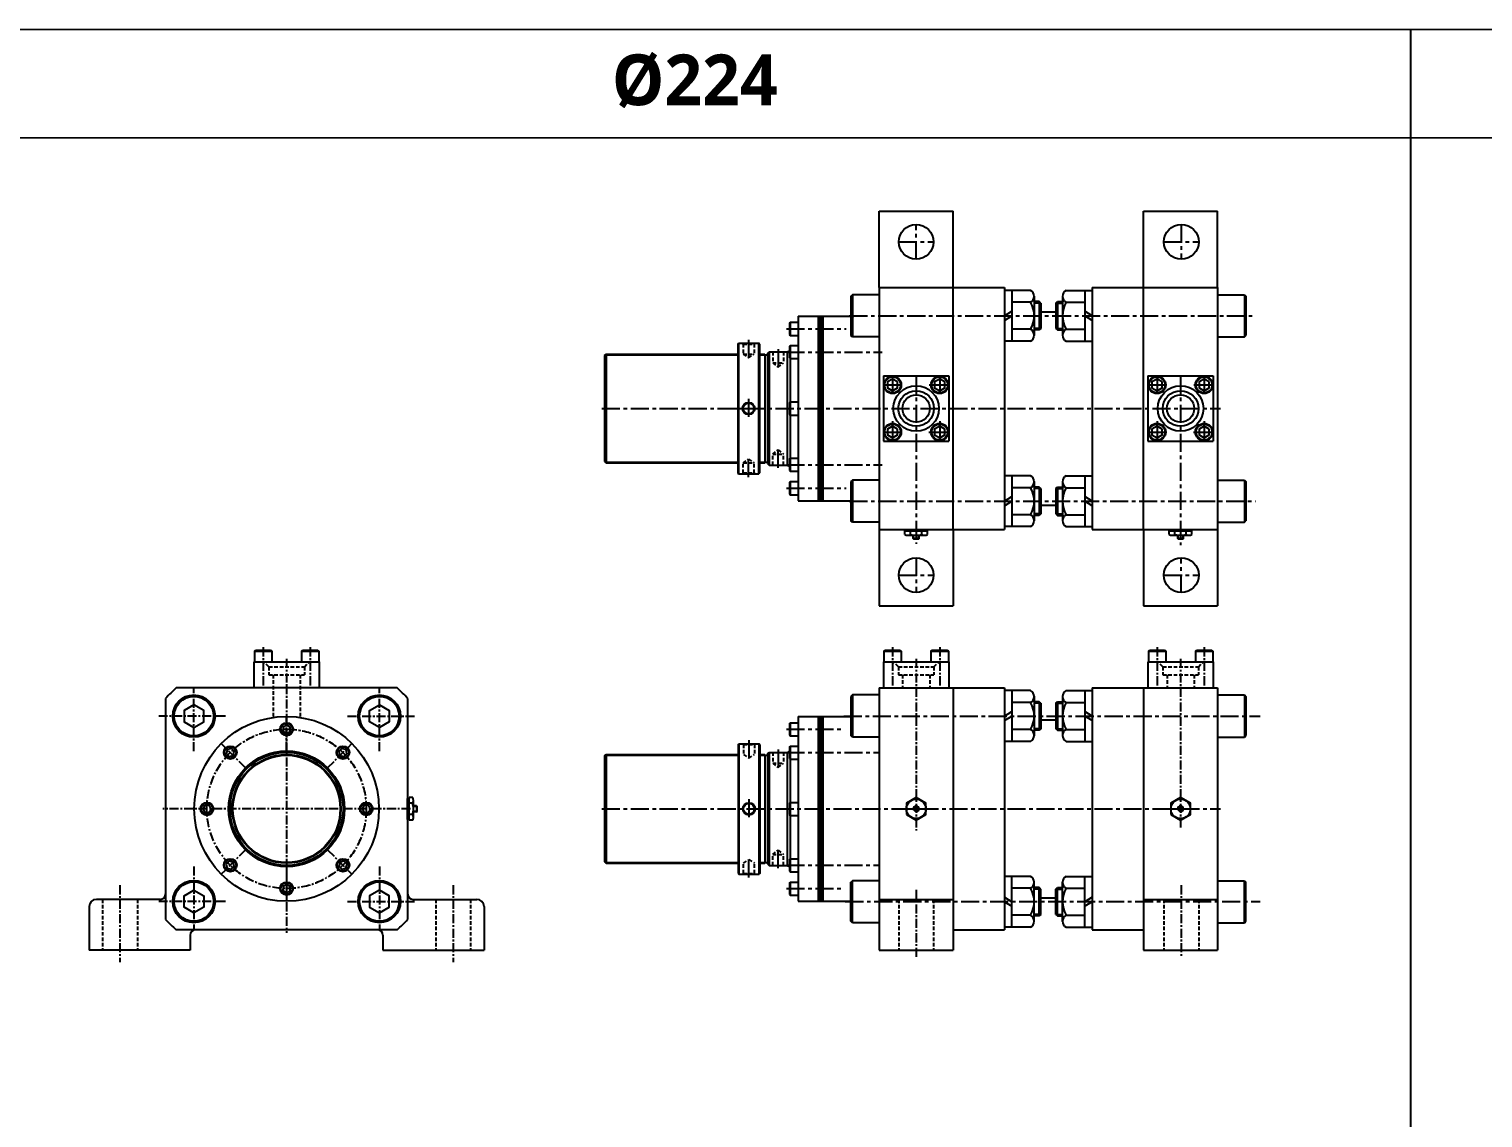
# Model space of a CAD drawing. Extents: x -819 to 10154, y 0 to 4840.
# Drawn here: x 6078 to 8085, y 1503 to 3006 of the extents above; entities that cross this region are included whole.
import ezdxf

# ---------------------------------------------------------------- set-up
doc = ezdxf.new("R2010")
doc.units = 0
doc.header["$LTSCALE"] = 10
doc.header["$MEASUREMENT"] = 0
for name, pattern in [('CENTER', [2, 1.25, -0.25, 0.25, -0.25]), ('CENTERX2', [4, 2.5, -0.5, 0.5, -0.5]), ('HIDDENX2', [0.75, 0.5, -0.25])]:
    doc.linetypes.add(name, pattern=pattern)
doc.layers.get('0').update_dxf_attribs({"linetype": 'CONTINUOUS'})
for name, color, linetype in [('BOM-UDEF', 3, 'CONTINUOUS'), ('CEN', 1, 'CENTERX2'), ('HID', 2, 'HIDDENX2'), ('ML', 7, 'CONTINUOUS')]:
    doc.layers.add(name, color=color, linetype=linetype)
doc.styles.add('문자', font='romans.shx')

msp = doc.modelspace()

# ---------------------------------------------------------------- linework, layer by layer
for p, q in [((10154, 3006.3), (0, 3003.3)), ((7984.8, 3006.3), (7984.8, 3)), ((10154, 2856.8), (0, 2853.8))]:
    msp.add_line(p, q)
at = {"color": 7, "linetype": 'Continuous'}
for p, q in [((7286.7, 2308.5), (7286.7, 2313.5)), ((7286.7, 2313.5), (7293.1, 2313.5)), ((7287.7, 2313.5), (7287.7, 2315.5)), ((7287.7, 2315.5), (7316.9, 2315.5)), ((7293.1, 2313.5), (7317.9, 2313.5)), ((7294.5, 2308.5), (7294.5, 2313.5)), ((7298.3, 2307.8), (7298.3, 2307.8)), ((7310.1, 2308.5), (7310.1, 2313.5)), ((7316.9, 2313.5), (7316.9, 2315.5)), ((7317.9, 2308.5), (7317.9, 2313.5)), ((7651.7, 2308.5), (7651.7, 2313.5)), ((7651.7, 2313.5), (7658.1, 2313.5)), ((7652.7, 2313.5), (7652.7, 2315.5)), ((7652.7, 2315.5), (7681.9, 2315.5)), ((7658.1, 2313.5), (7682.9, 2313.5)), ((7659.5, 2308.5), (7659.5, 2313.5)), ((7663.3, 2307.8), (7663.3, 2307.8)), ((7675.1, 2308.5), (7675.1, 2313.5)), ((7681.9, 2313.5), (7681.9, 2315.5)), ((7682.9, 2308.5), (7682.9, 2313.5)), ((7289.9, 2307.5), (7314.7, 2307.5)), ((7298.3, 2303), (7298.3, 2307.5)), ((7298.3, 2303), (7298.8, 2302.5)), ((7306.3, 2303), (7298.3, 2303)), ((7298.8, 2302.5), (7305.8, 2302.5)), ((7306.3, 2303), (7305.8, 2302.5)), ((7306.3, 2303), (7306.3, 2307.5)), ((7654.9, 2307.5), (7679.7, 2307.5)), ((7663.3, 2303), (7663.3, 2307.5)), ((7663.3, 2303), (7663.8, 2302.5)), ((7671.3, 2303), (7663.3, 2303)), ((7663.8, 2302.5), (7670.8, 2302.5)), ((7671.3, 2303), (7670.8, 2302.5)), ((7671.3, 2303), (7671.3, 2307.5)), ((6600.4, 1915.2), (6600.4, 1944.3)), ((6602.4, 1944.3), (6600.4, 1944.3)), ((6607.4, 1945.3), (6602.4, 1945.3)), ((6602.4, 1920.5), (6602.4, 1945.3)), ((6607.4, 1937.6), (6602.4, 1937.6)), ((6608.4, 1917.3), (6608.4, 1942.2)), ((6612.9, 1933.8), (6608.4, 1933.8)), ((6612.9, 1933.8), (6613.4, 1933.3)), ((6612.9, 1933.8), (6612.9, 1925.8)), ((6613.4, 1926.3), (6613.4, 1933.3)), ((6602.4, 1915.2), (6600.4, 1915.2)), ((6607.4, 1922), (6602.4, 1922)), ((6602.4, 1914.2), (6602.4, 1920.5)), ((6607.4, 1914.2), (6602.4, 1914.2)), ((6608.2, 1925.8), (6608.2, 1925.8)), ((6612.9, 1925.8), (6608.4, 1925.8)), ((6612.9, 1925.8), (6613.4, 1926.3))]:
    msp.add_line(p, q, dxfattribs=at)
at = {"color": 1, "linetype": 'CENTER', "ltscale": 5}
for p, q in [((7288.8, 1929.8), (7315.8, 1929.8)), ((7653.8, 1929.8), (7680.8, 1929.8))]:
    msp.add_line(p, q, dxfattribs=at)
at = {"color": 7, "linetype": 'Continuous'}
for points in [[(7288.8, 1922), (7302.3, 1914.2), (7315.8, 1922), (7315.8, 1937.6), (7302.3, 1945.3), (7288.8, 1937.6)], [(7300.9, 1932.3), (7299.4, 1929.8), (7300.9, 1927.3), (7303.8, 1927.3), (7305.2, 1929.8), (7303.8, 1932.3)], [(7653.8, 1922), (7667.3, 1914.2), (7680.8, 1922), (7680.8, 1937.6), (7667.3, 1945.3), (7653.8, 1937.6)], [(7665.9, 1932.3), (7664.4, 1929.8), (7665.9, 1927.3), (7668.8, 1927.3), (7670.2, 1929.8), (7668.8, 1932.3)]]:
    msp.add_lwpolyline(points, close=True, dxfattribs=at)
for centre, radius in [((7302.3, 1929.8), 13.5), ((7302.3, 1929.8), 3.5), ((7667.3, 1929.8), 13.5), ((7667.3, 1929.8), 3.5)]:
    msp.add_circle(centre, radius, dxfattribs=at)
for centre, radius, start, end in [((7289.9, 2313.2), 5.62, 235.6158, 270), ((7290.6, 2315.8), 8.22, 241.7006, 298.2994), ((7302.3, 2338.9), 31.3, 255.6172, 270.0141), ((7302.3, 2338.9), 31.3, 269.9859, 284.3828), ((7314, 2315.8), 8.22, 241.7006, 298.2994), ((7654.9, 2313.2), 5.62, 235.6158, 270), ((7655.6, 2315.8), 8.22, 241.7006, 298.2994), ((7667.3, 2338.9), 31.3, 255.6172, 270.0141), ((7667.3, 2338.9), 31.3, 269.9859, 284.3828), ((7679, 2315.8), 8.22, 241.7006, 298.2994), ((6600.2, 1941.4), 8.22, 331.7006, 28.2994), ((6577.1, 1929.8), 31.3, 359.9859, 14.3828), ((6577.1, 1929.8), 31.3, 345.6172, 0.0141), ((6600.2, 1918.1), 8.22, 331.7006, 28.2994), ((6602.8, 1917.3), 5.62, 325.6158, 0)]:
    msp.add_arc(centre, radius, start, end, dxfattribs=at)
at = {"layer": 'BOM-UDEF', "color": 0}
for p, q in [((7251.3, 2755), (7353.3, 2755)), ((7251.3, 2649.5), (7251.3, 2755)), ((7353.3, 2649.5), (7353.3, 2755)), ((7616.3, 2649.5), (7616.3, 2755)), ((7616.3, 2755), (7718.3, 2755)), ((7718.3, 2649.5), (7718.3, 2755)), ((7251.3, 2315.5), (7251.3, 2210)), ((7353.3, 2315.5), (7353.3, 2210)), ((7616.3, 2315.5), (7616.3, 2210)), ((7718.3, 2315.5), (7718.3, 2210)), ((7251.3, 2210), (7353.3, 2210)), ((7616.3, 2210), (7718.3, 2210))]:
    msp.add_line(p, q, dxfattribs=at)
for centre in [(7302.3, 2712.5), (7668.3, 2712.5), (7302.3, 2252.5), (7668.3, 2252.5)]:
    msp.add_circle(centre, 24, dxfattribs=at)
at = {"layer": 'CEN'}
for p, q in [((7302.3, 2688.5), (7302.3, 2736.5)), ((7668.3, 2736.5), (7668.3, 2688.5)), ((7278.3, 2712.5), (7326.9, 2712.5)), ((7644.3, 2712.5), (7692.3, 2712.5)), ((7210, 2610.5), (7511, 2610.5)), ((7491.3, 2610.5), (7766.1, 2610.5)), ((7123.3, 2592.5), (7205.8, 2592.5)), ((7460.7, 2592.5), (7460.3, 2592.5)), ((7071.1, 2577.4), (7071.1, 2549)), ((7111.8, 2564.5), (7111.8, 2536.9)), ((7123.3, 2560.3), (7255.3, 2560.3)), ((7257.3, 2515), (7284.4, 2515)), ((7269.8, 2527.5), (7269.8, 2500.1)), ((7302.3, 2527.5), (7302.3, 2295.7)), ((7320.4, 2515), (7347.3, 2515)), ((7334.8, 2527.5), (7334.8, 2500.1)), ((7622.3, 2515), (7649.4, 2515)), ((7634.8, 2527.5), (7634.8, 2500.1)), ((7667.3, 2527.5), (7667.3, 2293.9)), ((7685.4, 2515), (7712.3, 2515)), ((7699.8, 2527.5), (7699.8, 2500.1)), ((7071.1, 2496), (7071.1, 2469.1)), ((6868.3, 2482.5), (7722.3, 2482.5)), ((7050.5, 2482.5), (7091.7, 2482.5)), ((7050.5, 2482.5), (7091.7, 2482.5)), ((7257.3, 2450), (7284.9, 2450)), ((7269.8, 2465.1), (7269.8, 2437.5)), ((7319.9, 2450), (7347.3, 2450)), ((7334.8, 2464.8), (7334.8, 2437.5)), ((7622.3, 2450), (7649.9, 2450)), ((7634.8, 2465.1), (7634.8, 2437.5)), ((7684.9, 2450), (7712.3, 2450)), ((7699.8, 2464.8), (7699.8, 2437.5)), ((7111.8, 2400.5), (7111.8, 2428.1)), ((7071.1, 2387.7), (7071.1, 2416.1)), ((7123.3, 2404.8), (7255.3, 2404.8)), ((7123.3, 2372.5), (7205.8, 2372.5)), ((7460.7, 2372.5), (7460.3, 2372.5)), ((7210, 2354.5), (7770.9, 2354.5)), ((7302.3, 2276.5), (7302.3, 2228.5)), ((7668.3, 2228.5), (7668.3, 2276.5)), ((7278.3, 2252.5), (7326.9, 2252.5)), ((7644.3, 2252.5), (7692.3, 2252.5)), ((7460.7, 2076), (7460.3, 2076)), ((7202.4, 2057.8), (7777.1, 2057.8)), ((7123.3, 2039.8), (7201.8, 2039.8)), ((7071.6, 2024.6), (7071.6, 1996.2)), ((7111.8, 2011.8), (7111.8, 1984.2)), ((7123.3, 2007.5), (7251.3, 2007.5)), ((6868.3, 1929.8), (7722.3, 1929.8)), ((7071.6, 1943.2), (7071.6, 1916.3)), ((7111.8, 1847.8), (7111.8, 1875.4)), ((7071.6, 1834.9), (7071.6, 1863.3)), ((7123.3, 1852), (7251.3, 1852)), ((7123.3, 1819.8), (7201.8, 1819.8)), ((7204.5, 1801.8), (7777.1, 1801.8)), ((7460.7, 1783.6), (7460.3, 1783.6))]:
    msp.add_line(p, q, dxfattribs=at)
at = {"layer": 'HID'}
for p, q in [((7062.6, 2572.5), (7063.6, 2571.5)), ((7063.6, 2571.5), (7063.6, 2557.5)), ((7063.6, 2571.5), (7078.6, 2571.5)), ((7079.6, 2572.5), (7078.6, 2571.5)), ((7078.6, 2571.5), (7078.6, 2557.5)), ((7063.6, 2557.5), (7071.1, 2552.4)), ((7063.6, 2557.5), (7078.6, 2557.5)), ((7071.1, 2552.4), (7078.6, 2557.5)), ((7104.3, 2560.5), (7104.3, 2545.5)), ((7119.3, 2560.5), (7119.3, 2545.5)), ((7104.3, 2545.5), (7119.3, 2545.5)), ((7104.3, 2545.5), (7111.8, 2539.7)), ((7111.8, 2539.7), (7119.3, 2545.5)), ((7063.6, 2407.5), (7071.1, 2412.7)), ((7071.1, 2412.7), (7078.6, 2407.5)), ((7104.3, 2419.5), (7111.8, 2425.4)), ((7104.3, 2419.5), (7119.3, 2419.5)), ((7104.3, 2404.5), (7104.3, 2419.5)), ((7111.8, 2425.4), (7119.3, 2419.5)), ((7119.3, 2404.5), (7119.3, 2419.5)), ((7062.6, 2392.5), (7063.6, 2393.5)), ((7063.6, 2393.5), (7063.6, 2407.5)), ((7063.6, 2407.5), (7078.6, 2407.5)), ((7063.6, 2393.5), (7078.6, 2393.5)), ((7078.6, 2393.5), (7078.6, 2407.5)), ((7079.6, 2392.5), (7078.6, 2393.5)), ((6408.9, 2125.8), (6401.9, 2132.8)), ((6458, 2125.8), (6464.9, 2132.8)), ((7277.8, 2125.8), (7270.8, 2132.8)), ((7326.9, 2125.8), (7333.8, 2132.8)), ((7642.8, 2125.8), (7635.8, 2132.8)), ((7691.9, 2125.8), (7698.8, 2132.8)), ((6408.9, 2125.8), (6458, 2125.8)), ((6408.9, 2125.8), (6408.9, 2114.8)), ((6408.9, 2114.8), (6458, 2114.8)), ((6414.7, 2114.8), (6414.7, 2055.9)), ((6452.2, 2114.8), (6452.2, 2055.9)), ((6458, 2125.8), (6458, 2114.8)), ((7277.8, 2125.8), (7277.8, 2114.8)), ((7277.8, 2125.8), (7326.9, 2125.8)), ((7277.8, 2114.8), (7326.9, 2114.8)), ((7283.6, 2114.8), (7283.6, 2096.8)), ((7321.1, 2114.8), (7321.1, 2096.8)), ((7326.9, 2125.8), (7326.9, 2114.8)), ((7642.8, 2125.8), (7691.9, 2125.8)), ((7642.8, 2125.8), (7642.8, 2114.8)), ((7642.8, 2114.8), (7691.9, 2114.8)), ((7648.6, 2114.8), (7648.6, 2096.8)), ((7686.1, 2114.8), (7686.1, 2096.8)), ((7691.9, 2125.8), (7691.9, 2114.8)), ((7063.1, 2019.8), (7064.1, 2018.8)), ((7063.1, 2019.8), (7064.1, 2018.8)), ((7064.1, 2018.8), (7079.1, 2018.8)), ((7064.1, 2018.8), (7064.1, 2004.8)), ((7080.1, 2019.8), (7079.1, 2018.8)), ((7079.1, 2018.8), (7079.1, 2004.8)), ((7104.3, 2007.8), (7104.3, 1992.8)), ((7119.3, 2007.8), (7119.3, 1992.8)), ((7064.1, 2004.8), (7071.6, 1999.6)), ((7071.6, 1999.6), (7079.1, 2004.8)), ((7104.3, 1992.8), (7111.8, 1986.9)), ((7104.3, 1992.8), (7119.3, 1992.8)), ((7111.8, 1986.9), (7119.3, 1992.8)), ((7104.3, 1866.8), (7111.8, 1872.6)), ((7104.3, 1851.8), (7104.3, 1866.8)), ((7104.3, 1866.8), (7119.3, 1866.8)), ((7111.8, 1872.6), (7119.3, 1866.8)), ((7119.3, 1851.8), (7119.3, 1866.8)), ((7064.1, 1854.8), (7071.6, 1859.9)), ((7064.1, 1840.8), (7064.1, 1854.8)), ((7071.6, 1859.9), (7079.1, 1854.8)), ((7079.1, 1840.8), (7079.1, 1854.8)), ((7063.1, 1839.8), (7064.1, 1840.8)), ((7064.1, 1840.8), (7079.1, 1840.8)), ((7080.1, 1839.8), (7079.1, 1840.8)), ((6179.4, 1804.8), (6179.4, 1734.8)), ((6227.4, 1804.8), (6227.4, 1734.8)), ((6639.4, 1804.8), (6639.4, 1734.8)), ((6687.4, 1804.8), (6687.4, 1734.8)), ((7278.3, 1804.8), (7278.3, 1734.8)), ((7326.3, 1804.8), (7326.3, 1734.8)), ((7644.3, 1804.8), (7644.3, 1734.8)), ((7692.3, 1804.8), (7692.3, 1734.8))]:
    msp.add_line(p, q, dxfattribs=at)
at = {"layer": 'ML'}
for p, q in [((7251.3, 2649.5), (7424.3, 2649.5)), ((7251.3, 2649.5), (7251.3, 2315.5)), ((7353.3, 2315.5), (7353.3, 2649.5)), ((7424.3, 2649.5), (7424.3, 2315.5)), ((7545.3, 2649.5), (7545.3, 2315.5)), ((7545.3, 2649.5), (7718.3, 2649.5)), ((7616.3, 2315.5), (7616.3, 2649.5)), ((7718.3, 2649.5), (7718.3, 2315.5)), ((7214.3, 2639.5), (7212.3, 2637.5)), ((7212.3, 2637.5), (7212.3, 2583.5)), ((7251.3, 2639.5), (7214.3, 2639.5)), ((7214.3, 2639.5), (7214.3, 2581.5)), ((7460.3, 2645.5), (7424.3, 2645.5)), ((7434.3, 2645.5), (7434.3, 2575.5)), ((7460.3, 2629.1), (7434.3, 2629.1)), ((7465.3, 2637.8), (7465.3, 2583.3)), ((7472.3, 2630), (7465.3, 2630)), ((7472.3, 2630), (7472.3, 2591)), ((7474.3, 2628), (7472.3, 2630)), ((7495.3, 2628), (7497.3, 2630)), ((7497.3, 2630), (7504.3, 2630)), ((7497.3, 2630), (7497.3, 2591)), ((7504.3, 2637.8), (7504.3, 2583.3)), ((7509.3, 2645.5), (7545.3, 2645.5)), ((7509.3, 2629.1), (7535.3, 2629.1)), ((7535.3, 2645.5), (7535.3, 2575.5)), ((7718.3, 2639.5), (7755.3, 2639.5)), ((7755.3, 2639.5), (7755.3, 2581.5)), ((7755.3, 2639.5), (7757.3, 2637.5)), ((7757.3, 2637.5), (7757.3, 2583.5)), ((7139.3, 2610), (7216.3, 2610)), ((7139.3, 2610), (7139.3, 2355)), ((7167.3, 2610), (7167.3, 2355)), ((7169.3, 2610), (7169.3, 2355)), ((7171.3, 2610), (7171.3, 2355)), ((7173.3, 2610), (7173.3, 2355)), ((7474.3, 2628), (7474.3, 2593)), ((7474.3, 2616), (7495.3, 2616)), ((7495.3, 2628), (7495.3, 2593)), ((7127.3, 2600.5), (7128.3, 2601.5)), ((7127.3, 2600.5), (7127.3, 2584.5)), ((7128.3, 2601.5), (7139.3, 2601.5)), ((7128.3, 2601.5), (7128.3, 2583.5)), ((7460.3, 2591.9), (7434.3, 2591.9)), ((7472.3, 2591), (7465.3, 2591)), ((7474.3, 2593), (7472.3, 2591)), ((7495.3, 2593), (7497.3, 2591)), ((7497.3, 2591), (7504.3, 2591)), ((7509.3, 2591.9), (7535.3, 2591.9)), ((7056.1, 2571.5), (7057.1, 2572.5)), ((7056.1, 2571.5), (7056.1, 2393.5)), ((7057.1, 2572.5), (7085.1, 2572.5)), ((7057.1, 2572.5), (7057.1, 2392.5)), ((7086.1, 2571.5), (7085.1, 2572.5)), ((7085.1, 2392.5), (7085.1, 2572.5)), ((7086.1, 2571.5), (7086.1, 2393.5)), ((7127.3, 2584.5), (7128.3, 2583.5)), ((7127.3, 2568.3), (7128.3, 2569.3)), ((7128.3, 2583.5), (7139.3, 2583.5)), ((7128.3, 2569.3), (7139.3, 2569.3)), ((7128.3, 2569.3), (7128.3, 2551.3)), ((7214.3, 2581.5), (7212.3, 2583.5)), ((7251.3, 2581.5), (7214.3, 2581.5)), ((7460.3, 2575.5), (7424.3, 2575.5)), ((7509.3, 2575.5), (7545.3, 2575.5)), ((7718.3, 2581.5), (7755.3, 2581.5)), ((7755.3, 2581.5), (7757.3, 2583.5)), ((6872.3, 2555.5), (6874.3, 2557.5)), ((6872.3, 2555.5), (6872.3, 2409.5)), ((6873.3, 2556.5), (7056.1, 2556.5)), ((6874.3, 2557.5), (6874.3, 2407.5)), ((7086.1, 2556.5), (7097.3, 2556.5)), ((7093.3, 2557.5), (7093.3, 2407.5)), ((7097.3, 2558.5), (7099.3, 2560.5)), ((7097.3, 2558.5), (7097.3, 2406.5)), ((7099.3, 2560.5), (7099.3, 2404.5)), ((7099.3, 2560.5), (7124.3, 2560.5)), ((7124.3, 2560.5), (7127.3, 2562)), ((7124.3, 2560.5), (7124.3, 2404.5)), ((7127.3, 2568.3), (7127.3, 2552.3)), ((7127.3, 2552.3), (7128.3, 2551.3)), ((7128.3, 2562.5), (7128.3, 2402.5)), ((7128.3, 2551.3), (7139.3, 2551.3)), ((7257.3, 2527.5), (7257.3, 2437.5)), ((7257.3, 2527.5), (7347.3, 2527.5)), ((7347.3, 2527.5), (7347.3, 2437.5)), ((7622.3, 2527.5), (7622.3, 2437.5)), ((7622.3, 2527.5), (7712.3, 2527.5)), ((7712.3, 2527.5), (7712.3, 2437.5)), ((7127.3, 2490.5), (7128.3, 2491.5)), ((7127.3, 2490.5), (7127.3, 2474.5)), ((7128.3, 2491.5), (7128.3, 2473.5)), ((7128.3, 2491.5), (7139.3, 2491.5)), ((7127.3, 2474.5), (7128.3, 2473.5)), ((7128.3, 2473.5), (7139.3, 2473.5)), ((7257.3, 2437.5), (7347.3, 2437.5)), ((7622.3, 2437.5), (7712.3, 2437.5)), ((6872.3, 2409.5), (6874.3, 2407.5)), ((6873.3, 2408.5), (7056.1, 2408.5)), ((7086.1, 2408.5), (7097.3, 2408.5)), ((7127.3, 2412.8), (7128.3, 2413.8)), ((7127.3, 2412.8), (7127.3, 2396.8)), ((7128.3, 2413.8), (7139.3, 2413.8)), ((7128.3, 2413.8), (7128.3, 2395.8)), ((7056.1, 2393.5), (7057.1, 2392.5)), ((7057.1, 2392.5), (7085.1, 2392.5)), ((7086.1, 2393.5), (7085.1, 2392.5)), ((7097.3, 2406.5), (7099.3, 2404.5)), ((7099.3, 2404.5), (7124.3, 2404.5)), ((7124.3, 2404.5), (7127.3, 2403)), ((7127.3, 2396.8), (7128.3, 2395.8)), ((7128.3, 2395.8), (7139.3, 2395.8)), ((7460.3, 2389.5), (7424.3, 2389.5)), ((7434.3, 2389.5), (7434.3, 2319.5)), ((7509.3, 2389.5), (7545.3, 2389.5)), ((7535.3, 2389.5), (7535.3, 2319.5)), ((7127.3, 2380.5), (7128.3, 2381.5)), ((7127.3, 2380.5), (7127.3, 2364.5)), ((7128.3, 2381.5), (7128.3, 2363.5)), ((7128.3, 2381.5), (7139.3, 2381.5)), ((7214.3, 2383.5), (7212.3, 2381.5)), ((7212.3, 2381.5), (7212.3, 2327.5)), ((7251.3, 2383.5), (7214.3, 2383.5)), ((7214.3, 2383.5), (7214.3, 2325.5)), ((7460.3, 2373.1), (7434.3, 2373.1)), ((7465.3, 2381.8), (7465.3, 2327.3)), ((7472.3, 2374), (7465.3, 2374)), ((7472.3, 2374), (7472.3, 2335)), ((7474.3, 2372), (7472.3, 2374)), ((7474.3, 2372), (7474.3, 2337)), ((7495.3, 2372), (7497.3, 2374)), ((7495.3, 2372), (7495.3, 2337)), ((7497.3, 2374), (7497.3, 2335)), ((7497.3, 2374), (7504.3, 2374)), ((7504.3, 2381.8), (7504.3, 2327.3)), ((7509.3, 2373.1), (7535.3, 2373.1)), ((7718.3, 2383.5), (7755.3, 2383.5)), ((7755.3, 2383.5), (7755.3, 2325.5)), ((7755.3, 2383.5), (7757.3, 2381.5)), ((7757.3, 2381.5), (7757.3, 2327.5)), ((7127.3, 2364.5), (7128.3, 2363.5)), ((7128.3, 2363.5), (7139.3, 2363.5)), ((7139.3, 2355), (7212.3, 2355)), ((7474.3, 2349), (7495.3, 2349)), ((7460.3, 2335.9), (7434.3, 2335.9)), ((7472.3, 2335), (7465.3, 2335)), ((7474.3, 2337), (7472.3, 2335)), ((7495.3, 2337), (7497.3, 2335)), ((7497.3, 2335), (7504.3, 2335)), ((7509.3, 2335.9), (7535.3, 2335.9)), ((7214.3, 2325.5), (7212.3, 2327.5)), ((7251.3, 2325.5), (7214.3, 2325.5)), ((7251.3, 2315.5), (7424.3, 2315.5)), ((7460.3, 2319.5), (7424.3, 2319.5)), ((7509.3, 2319.5), (7545.3, 2319.5)), ((7545.3, 2315.5), (7718.3, 2315.5)), ((7718.3, 2325.5), (7755.3, 2325.5)), ((7755.3, 2325.5), (7757.3, 2327.5)), ((6388.9, 2147.3), (6390.4, 2148.8)), ((6388.9, 2147.3), (6412.9, 2147.3)), ((6388.9, 2147.3), (6388.9, 2132.8)), ((6390.4, 2148.8), (6411.4, 2148.8)), ((6411.4, 2148.8), (6412.9, 2147.3)), ((6412.9, 2147.3), (6412.9, 2132.8)), ((6453.9, 2147.3), (6455.4, 2148.8)), ((6453.9, 2147.3), (6477.9, 2147.3)), ((6453.9, 2147.3), (6453.9, 2132.8)), ((6455.4, 2148.8), (6476.4, 2148.8)), ((6476.4, 2148.8), (6477.9, 2147.3)), ((6477.9, 2147.3), (6477.9, 2132.8)), ((7257.8, 2147.3), (7259.3, 2148.8)), ((7257.8, 2147.3), (7257.8, 2132.8)), ((7257.8, 2147.3), (7281.8, 2147.3)), ((7259.3, 2148.8), (7280.3, 2148.8)), ((7280.3, 2148.8), (7281.8, 2147.3)), ((7281.8, 2147.3), (7281.8, 2132.8)), ((7322.8, 2147.3), (7324.3, 2148.8)), ((7322.8, 2147.3), (7322.8, 2132.8)), ((7322.8, 2147.3), (7346.8, 2147.3)), ((7324.3, 2148.8), (7345.3, 2148.8)), ((7345.3, 2148.8), (7346.8, 2147.3)), ((7346.8, 2147.3), (7346.8, 2132.8)), ((7622.8, 2147.3), (7624.3, 2148.8)), ((7622.8, 2147.3), (7646.8, 2147.3)), ((7622.8, 2147.3), (7622.8, 2132.8)), ((7624.3, 2148.8), (7645.3, 2148.8)), ((7645.3, 2148.8), (7646.8, 2147.3)), ((7646.8, 2147.3), (7646.8, 2132.8)), ((7687.8, 2147.3), (7689.3, 2148.8)), ((7687.8, 2147.3), (7711.8, 2147.3)), ((7687.8, 2147.3), (7687.8, 2132.8)), ((7689.3, 2148.8), (7710.3, 2148.8)), ((7710.3, 2148.8), (7711.8, 2147.3)), ((7711.8, 2147.3), (7711.8, 2132.8)), ((6388.4, 2132.8), (6478.4, 2132.8)), ((6388.4, 2132.8), (6388.4, 2096.8)), ((6478.4, 2132.8), (6478.4, 2096.8)), ((7257.3, 2132.8), (7347.3, 2132.8)), ((7257.3, 2132.8), (7257.3, 2096.8)), ((7347.3, 2132.8), (7347.3, 2096.8)), ((7622.3, 2132.8), (7712.3, 2132.8)), ((7622.3, 2132.8), (7622.3, 2096.8)), ((7712.3, 2132.8), (7712.3, 2096.8)), ((6585.9, 2096.8), (6280.9, 2096.8)), ((7214.3, 2087), (7212.3, 2085)), ((7251.3, 2087), (7214.3, 2087)), ((7214.3, 2087), (7214.3, 2029)), ((7251.3, 2096.8), (7424.3, 2096.8)), ((7251.3, 2096.8), (7251.3, 1734.8)), ((7353.3, 2096.8), (7353.3, 1734.8)), ((7353.3, 2096.8), (7353.3, 1734.8)), ((7424.3, 2096.8), (7424.3, 1762.8)), ((7460.3, 2093), (7424.3, 2093)), ((7434.3, 2093), (7434.3, 2023)), ((7509.3, 2093), (7545.3, 2093)), ((7535.3, 2093), (7535.3, 2023)), ((7545.3, 2096.8), (7545.3, 1762.8)), ((7545.3, 2096.8), (7718.3, 2096.8)), ((7616.3, 2096.8), (7616.3, 1734.8)), ((7718.3, 2096.8), (7718.3, 1734.8)), ((7718.3, 2087), (7755.3, 2087)), ((7755.3, 2087), (7755.3, 2029)), ((7755.3, 2087), (7757.3, 2085)), ((6266.4, 2082.3), (6266.4, 1777.2)), ((6600.4, 2082.3), (6600.4, 1777.2)), ((7212.3, 2085), (7212.3, 2031)), ((7460.3, 2076.6), (7434.3, 2076.6)), ((7465.3, 2085.3), (7465.3, 2030.7)), ((7472.3, 2077.5), (7465.3, 2077.5)), ((7472.3, 2077.5), (7472.3, 2038.5)), ((7474.3, 2075.5), (7472.3, 2077.5)), ((7474.3, 2075.5), (7474.3, 2040.5)), ((7495.3, 2075.5), (7497.3, 2077.5)), ((7495.3, 2075.5), (7495.3, 2040.5)), ((7497.3, 2077.5), (7497.3, 2038.5)), ((7497.3, 2077.5), (7504.3, 2077.5)), ((7504.3, 2085.3), (7504.3, 2030.7)), ((7509.3, 2076.6), (7535.3, 2076.6)), ((7757.3, 2085), (7757.3, 2031)), ((7127.3, 2047.8), (7128.3, 2048.8)), ((7127.3, 2047.8), (7127.3, 2031.8)), ((7128.3, 2048.8), (7139.3, 2048.8)), ((7128.3, 2048.8), (7128.3, 2030.8)), ((7139.3, 2057.3), (7139.3, 1802.3)), ((7139.3, 2057.3), (7212.3, 2057.3)), ((7167.3, 2057.3), (7167.3, 1802.3)), ((7169.3, 2057.3), (7169.3, 1802.3)), ((7171.3, 2057.3), (7171.3, 1802.3)), ((7173.3, 2057.3), (7173.3, 1802.3)), ((7474.3, 2052.5), (7495.3, 2052.5)), ((7127.3, 2031.8), (7128.3, 2030.8)), ((7128.3, 2030.8), (7139.3, 2030.8)), ((7214.3, 2029), (7212.3, 2031)), ((7251.3, 2029), (7214.3, 2029)), ((7460.3, 2039.4), (7434.3, 2039.4)), ((7472.3, 2038.5), (7465.3, 2038.5)), ((7474.3, 2040.5), (7472.3, 2038.5)), ((7495.3, 2040.5), (7497.3, 2038.5)), ((7497.3, 2038.5), (7504.3, 2038.5)), ((7509.3, 2039.4), (7535.3, 2039.4)), ((7718.3, 2029), (7755.3, 2029)), ((7755.3, 2029), (7757.3, 2031)), ((7056.6, 2018.8), (7057.6, 2019.8)), ((7056.6, 2018.8), (7056.6, 1840.8)), ((7057.6, 2019.8), (7057.6, 1839.8)), ((7057.6, 2019.8), (7085.6, 2019.8)), ((7085.6, 1839.8), (7085.6, 2019.8)), ((7086.6, 2018.8), (7085.6, 2019.8)), ((7086.6, 2018.8), (7086.6, 1840.8)), ((7097.3, 2005.8), (7099.3, 2007.8)), ((7099.3, 2007.8), (7124.3, 2007.8)), ((7099.3, 2007.8), (7099.3, 1851.8)), ((7124.3, 2007.8), (7127.3, 2009.3)), ((7124.3, 2007.8), (7124.3, 1851.8)), ((7127.3, 2015.5), (7128.3, 2016.5)), ((7127.3, 2015.5), (7127.3, 1999.5)), ((7128.3, 2016.5), (7139.3, 2016.5)), ((7128.3, 2016.5), (7128.3, 1998.5)), ((7128.3, 2009.8), (7128.3, 1849.8)), ((7460.3, 2023), (7424.3, 2023)), ((7509.3, 2023), (7545.3, 2023)), ((6872.3, 2002.8), (6874.3, 2004.8)), ((6872.3, 2002.8), (6872.3, 1856.8)), ((6873.3, 2003.8), (7056.6, 2003.8)), ((6874.3, 2004.8), (6874.3, 1854.8)), ((7086.6, 2003.8), (7097.3, 2003.8)), ((7093.3, 2004.8), (7093.3, 1854.8)), ((7097.3, 2005.8), (7097.3, 1853.8)), ((7127.3, 1999.5), (7128.3, 1998.5)), ((7128.3, 1998.5), (7139.3, 1998.5)), ((7127.3, 1937.8), (7128.3, 1938.8)), ((7127.3, 1937.8), (7127.3, 1921.8)), ((7128.3, 1938.8), (7128.3, 1920.8)), ((7128.3, 1938.8), (7139.3, 1938.8)), ((7127.3, 1921.8), (7128.3, 1920.8)), ((7128.3, 1920.8), (7139.3, 1920.8)), ((6872.3, 1856.8), (6874.3, 1854.8)), ((6873.3, 1855.8), (7056.6, 1855.8)), ((7086.6, 1855.8), (7097.3, 1855.8)), ((7097.3, 1853.8), (7099.3, 1851.8)), ((7099.3, 1851.8), (7124.3, 1851.8)), ((7124.3, 1851.8), (7127.3, 1850.3)), ((7127.3, 1860), (7128.3, 1861)), ((7127.3, 1860), (7127.3, 1844)), ((7128.3, 1861), (7128.3, 1843)), ((7128.3, 1861), (7139.3, 1861)), ((7056.6, 1840.8), (7057.6, 1839.8)), ((7057.6, 1839.8), (7085.6, 1839.8)), ((7086.6, 1840.8), (7085.6, 1839.8)), ((7127.3, 1844), (7128.3, 1843)), ((7127.3, 1827.8), (7128.3, 1828.8)), ((7127.3, 1827.8), (7127.3, 1811.8)), ((7128.3, 1843), (7139.3, 1843)), ((7128.3, 1828.8), (7139.3, 1828.8)), ((7128.3, 1828.8), (7128.3, 1810.8)), ((7214.3, 1830.6), (7212.3, 1828.6)), ((7212.3, 1774.6), (7212.3, 1828.6)), ((7251.3, 1830.6), (7214.3, 1830.6)), ((7214.3, 1772.6), (7214.3, 1830.6)), ((7460.3, 1836.6), (7424.3, 1836.6)), ((7434.3, 1766.6), (7434.3, 1836.6)), ((7465.3, 1774.3), (7465.3, 1828.8)), ((7504.3, 1774.3), (7504.3, 1828.8)), ((7509.3, 1836.6), (7545.3, 1836.6)), ((7535.3, 1766.6), (7535.3, 1836.6)), ((7718.3, 1830.6), (7755.3, 1830.6)), ((7755.3, 1772.6), (7755.3, 1830.6)), ((7755.3, 1830.6), (7757.3, 1828.6)), ((7757.3, 1774.6), (7757.3, 1828.6)), ((7127.3, 1811.8), (7128.3, 1810.8)), ((7128.3, 1810.8), (7139.3, 1810.8)), ((7460.3, 1820.2), (7434.3, 1820.2)), ((7472.3, 1821.1), (7465.3, 1821.1)), ((7472.3, 1782.1), (7472.3, 1821.1)), ((7474.3, 1819.1), (7472.3, 1821.1)), ((7474.3, 1784.1), (7474.3, 1819.1)), ((7474.3, 1807.1), (7495.3, 1807.1)), ((7495.3, 1819.1), (7497.3, 1821.1)), ((7495.3, 1784.1), (7495.3, 1819.1)), ((7497.3, 1782.1), (7497.3, 1821.1)), ((7497.3, 1821.1), (7504.3, 1821.1)), ((7509.3, 1820.2), (7535.3, 1820.2)), ((6160.9, 1794.8), (6160.9, 1734.8)), ((6258.9, 1804.8), (6170.9, 1804.8)), ((6607.9, 1804.8), (6695.9, 1804.8)), ((6705.9, 1794.8), (6705.9, 1734.8)), ((7139.3, 1802.3), (7212.3, 1802.3)), ((7251.3, 1804.8), (7353.3, 1804.8)), ((7616.3, 1804.8), (7718.3, 1804.8)), ((7214.3, 1772.6), (7212.3, 1774.6)), ((7251.3, 1772.6), (7214.3, 1772.6)), ((7460.3, 1766.6), (7424.3, 1766.6)), ((7460.3, 1782.9), (7434.3, 1782.9)), ((7472.3, 1782.1), (7465.3, 1782.1)), ((7474.3, 1784.1), (7472.3, 1782.1)), ((7495.3, 1784.1), (7497.3, 1782.1)), ((7497.3, 1782.1), (7504.3, 1782.1)), ((7509.3, 1782.9), (7535.3, 1782.9)), ((7509.3, 1766.6), (7545.3, 1766.6)), ((7718.3, 1772.6), (7755.3, 1772.6)), ((7755.3, 1772.6), (7757.3, 1774.6)), ((6585.9, 1762.8), (6280.9, 1762.8)), ((6300.4, 1755.3), (6300.4, 1734.8)), ((6566.4, 1755.3), (6566.4, 1734.8)), ((7353.3, 1762.8), (7424.3, 1762.8)), ((7545.3, 1762.8), (7616.3, 1762.8)), ((6300.4, 1734.8), (6160.9, 1734.8)), ((6566.4, 1734.8), (6705.9, 1734.8)), ((7251.3, 1734.8), (7353.3, 1734.8)), ((7616.3, 1734.8), (7718.3, 1734.8))]:
    msp.add_line(p, q, dxfattribs=at)
at = {"layer": 'ML', "color": 2}
for p, q in [((7424.3, 2610.5), (7434.3, 2616.8)), ((7424.3, 2604.2), (7434.3, 2610.5)), ((7474.3, 2628), (7465.3, 2628)), ((7495.3, 2628), (7504.3, 2628)), ((7545.3, 2610.5), (7535.3, 2616.8)), ((7545.3, 2604.2), (7535.3, 2610.5)), ((7474.3, 2593), (7465.3, 2593)), ((7495.3, 2593), (7504.3, 2593)), ((6874.3, 2557.5), (7056.1, 2557.5)), ((7086.1, 2557.5), (7093.3, 2557.5)), ((6874.3, 2407.5), (7056.1, 2407.5)), ((7086.1, 2407.5), (7093.3, 2407.5)), ((7474.3, 2372), (7465.3, 2372)), ((7495.3, 2372), (7504.3, 2372)), ((7424.3, 2354.5), (7434.3, 2360.8)), ((7424.3, 2348.2), (7434.3, 2354.5)), ((7545.3, 2354.5), (7535.3, 2360.8)), ((7545.3, 2348.2), (7535.3, 2354.5)), ((7474.3, 2337), (7465.3, 2337)), ((7495.3, 2337), (7504.3, 2337)), ((7298.8, 2307.7), (7298.8, 2307.7)), ((7663.8, 2307.7), (7663.8, 2307.7)), ((7298.8, 2302.5), (7298.8, 2307.5)), ((7305.8, 2302.5), (7305.8, 2307.5)), ((7663.8, 2302.5), (7663.8, 2307.5)), ((7670.8, 2302.5), (7670.8, 2307.5)), ((7474.3, 2075.5), (7465.3, 2075.5)), ((7495.3, 2075.5), (7504.3, 2075.5)), ((7424.3, 2058), (7434.3, 2064.3)), ((7424.3, 2051.7), (7434.3, 2058)), ((7545.3, 2058), (7535.3, 2064.3)), ((7545.3, 2051.7), (7535.3, 2058)), ((7474.3, 2040.5), (7465.3, 2040.5)), ((7495.3, 2040.5), (7504.3, 2040.5)), ((6874.3, 2004.8), (7056.6, 2004.8)), ((7086.6, 2004.8), (7093.3, 2004.8)), ((6613.4, 1933.3), (6608.4, 1933.3)), ((6608.2, 1926.3), (6608.2, 1926.3)), ((6613.4, 1926.3), (6608.4, 1926.3)), ((6874.3, 1854.8), (7056.6, 1854.8)), ((7086.6, 1854.8), (7093.3, 1854.8)), ((7424.3, 1807.8), (7434.3, 1801.6)), ((7474.3, 1819.1), (7465.3, 1819.1)), ((7495.3, 1819.1), (7504.3, 1819.1)), ((7545.3, 1807.8), (7535.3, 1801.6)), ((7424.3, 1801.6), (7434.3, 1795.3)), ((7545.3, 1801.6), (7535.3, 1795.3)), ((7474.3, 1784.1), (7465.3, 1784.1)), ((7495.3, 1784.1), (7504.3, 1784.1))]:
    msp.add_line(p, q, dxfattribs=at)
at = {"layer": 'ML', "color": 1, "linetype": 'CENTER'}
for p, q in [((6400.9, 2152.8), (6400.9, 2096.8)), ((6465.9, 2152.8), (6465.9, 2096.8)), ((7269.8, 2152.8), (7269.8, 2096.8)), ((7334.8, 2152.8), (7334.8, 2096.8)), ((7634.8, 2152.8), (7634.8, 2096.8)), ((7699.8, 2152.8), (7699.8, 2096.8)), ((6433.4, 2136.8), (6433.4, 2092.8)), ((7302.3, 2136.8), (7302.3, 1899.9)), ((7667.3, 2136.8), (7667.3, 1903.9)), ((6305.4, 2009.4), (6305.4, 2096.8)), ((6433.4, 2100.8), (6433.4, 1758.8)), ((6561.4, 2009.4), (6561.4, 2096.8)), ((6349.2, 2057.8), (6257, 2057.8)), ((6433.4, 2009.8), (6433.4, 2057.3)), ((6517.6, 2057.8), (6609.8, 2057.8)), ((6376.8, 1986.3), (6343.3, 2019.9)), ((6490, 1986.3), (6523.6, 2019.9)), ((6604.4, 1929.8), (6262.4, 1929.8)), ((6376.8, 1873.2), (6343.3, 1839.6)), ((6490, 1873.2), (6523.6, 1839.6)), ((6305.4, 1850.1), (6305.4, 1762.8)), ((6433.4, 1849.8), (6433.4, 1802.3)), ((6561.4, 1850.1), (6561.4, 1762.8)), ((6203.4, 1824.3), (6203.4, 1718.1)), ((6663.4, 1824.3), (6663.4, 1718.1)), ((7302.3, 1818), (7302.3, 1723.9)), ((7668.3, 1824.3), (7668.3, 1725.6)), ((6349.2, 1801.8), (6257, 1801.8)), ((6517.6, 1801.8), (6609.8, 1801.8))]:
    msp.add_line(p, q, dxfattribs=at)
at = {"layer": 'ML'}
for points in [[(7276.8, 2519.1), (7269.8, 2523.1), (7262.8, 2519.1), (7262.8, 2511), (7269.8, 2507), (7276.8, 2511)], [(7341.8, 2519.1), (7334.8, 2523.1), (7327.8, 2519.1), (7327.8, 2511), (7334.8, 2507), (7341.8, 2511)], [(7641.8, 2519.1), (7634.8, 2523.1), (7627.8, 2519.1), (7627.8, 2511), (7634.8, 2507), (7641.8, 2511)], [(7706.8, 2519.1), (7699.8, 2523.1), (7692.8, 2519.1), (7692.8, 2511), (7699.8, 2507), (7706.8, 2511)], [(7276.8, 2454.1), (7269.8, 2458.1), (7262.8, 2454.1), (7262.8, 2446), (7269.8, 2442), (7276.8, 2446)], [(7341.8, 2454.1), (7334.8, 2458.1), (7327.8, 2454.1), (7327.8, 2446), (7334.8, 2442), (7341.8, 2446)], [(7641.8, 2454.1), (7634.8, 2458.1), (7627.8, 2454.1), (7627.8, 2446), (7634.8, 2442), (7641.8, 2446)], [(7706.8, 2454.1), (7699.8, 2458.1), (7692.8, 2454.1), (7692.8, 2446), (7699.8, 2442), (7706.8, 2446)], [(6305.4, 2073.5), (6291.8, 2065.6), (6291.8, 2049.9), (6305.4, 2042.1), (6319, 2049.9), (6319, 2065.6)], [(6561.4, 2073.5), (6575, 2065.6), (6575, 2049.9), (6561.4, 2042.1), (6547.8, 2049.9), (6547.8, 2065.6)], [(6438.5, 2042.5), (6433.5, 2045.5), (6428.5, 2042.8), (6428.3, 2037), (6433.3, 2034), (6438.3, 2036.8)], [(6357.2, 2013.1), (6351.6, 2011.7), (6350, 2006.2), (6354, 2002), (6359.6, 2003.4), (6361.2, 2008.9)], [(6516.7, 2005.9), (6515.4, 2011.5), (6509.8, 2013.2), (6505.6, 2009.2), (6507, 2003.5), (6512.6, 2001.9)], [(6320.6, 1934.8), (6317.6, 1929.9), (6320.4, 1924.8), (6326.2, 1924.7), (6329.2, 1929.6), (6326.4, 1934.7)], [(6546.2, 1924.7), (6549.2, 1929.6), (6546.4, 1934.7), (6540.6, 1934.8), (6537.6, 1929.9), (6540.4, 1924.8)], [(6350.1, 1853.6), (6351.5, 1848), (6357, 1846.4), (6361.2, 1850.4), (6359.8, 1856), (6354.3, 1857.6)], [(6509.6, 1846.4), (6515.2, 1847.8), (6516.8, 1853.3), (6512.8, 1857.5), (6507.2, 1856.2), (6505.6, 1850.6)], [(6305.4, 1786.1), (6291.8, 1793.9), (6291.8, 1809.6), (6305.4, 1817.5), (6319, 1809.6), (6319, 1793.9)], [(6428.3, 1817), (6433.3, 1814), (6438.3, 1816.8), (6438.5, 1822.5), (6433.5, 1825.5), (6428.5, 1822.8)], [(6561.4, 1786.1), (6575, 1793.9), (6575, 1809.6), (6561.4, 1817.5), (6547.8, 1809.6), (6547.8, 1793.9)]]:
    msp.add_lwpolyline(points, close=True, dxfattribs=at)
for centre, radius in [((7269.8, 2515), 12), ((7269.8, 2515), 11), ((7302.3, 2482.5), 31.5), ((7334.8, 2515), 12), ((7334.8, 2515), 11), ((7634.8, 2515), 12), ((7634.8, 2515), 11), ((7667.3, 2482.5), 31.5), ((7699.8, 2515), 12), ((7699.8, 2515), 11), ((7071.1, 2482.5), 8.5), ((7071.1, 2482.5), 7.5), ((7302.3, 2482.5), 24.6), ((7302.3, 2482.5), 18.8), ((7667.3, 2482.5), 24.6), ((7667.3, 2482.5), 18.8), ((7269.8, 2450), 12), ((7269.8, 2450), 11), ((7334.8, 2450), 12), ((7334.8, 2450), 11), ((7634.8, 2450), 12), ((7634.8, 2450), 11), ((7699.8, 2450), 12), ((7699.8, 2450), 11), ((6305.4, 2057.8), 29.2), ((6561.4, 2057.8), 29.2), ((6305.4, 2057.8), 27.2), ((6561.4, 2057.8), 27.2), ((6433.4, 1929.8), 127.5), ((6433.4, 2039.8), 9), ((6433.4, 2039.8), 8), ((6355.6, 2007.5), 9), ((6355.6, 2007.5), 8), ((6433.4, 1929.8), 80), ((6433.4, 1929.8), 78), ((6511.2, 2007.5), 9), ((6511.2, 2007.5), 8), ((6433.4, 1929.8), 74), ((6323.4, 1929.8), 9), ((6323.4, 1929.8), 8), ((6543.4, 1929.8), 9), ((6543.4, 1929.8), 8), ((7071.6, 1929.8), 8.5), ((7071.6, 1929.8), 7.5), ((6355.6, 1852), 9), ((6355.6, 1852), 8), ((6511.2, 1852), 9), ((6511.2, 1852), 8), ((6305.4, 1801.8), 29.2), ((6305.4, 1801.8), 27.2), ((6433.4, 1819.8), 9), ((6433.4, 1819.8), 8), ((6561.4, 1801.8), 29.2), ((6561.4, 1801.8), 27.2)]:
    msp.add_circle(centre, radius, dxfattribs=at)
at = {"layer": 'ML', "color": 1, "linetype": 'CENTER'}
msp.add_circle((6433.4, 1929.8), 110, dxfattribs=at)
at = {"layer": 'ML', "color": 2}
msp.add_circle((6433.4, 1929.8), 75, dxfattribs=at)
at = {"layer": 'ML'}
for centre, radius, start, end in [((7456.1, 2637.3), 9.21, 297.0922, 62.9078), ((7428.2, 2610.5), 37.1, 329.9227, 30.0773), ((7513.5, 2637.3), 9.21, 117.0922, 242.9078), ((7541.5, 2610.5), 37.1, 149.9227, 210.0773), ((7456.1, 2583.7), 9.21, 297.0979, 62.9021), ((7513.5, 2583.7), 9.21, 117.0979, 242.9021), ((7456.1, 2381.3), 9.21, 297.0922, 62.9078), ((7513.5, 2381.3), 9.21, 117.0922, 242.9078), ((7428.2, 2354.5), 37.1, 329.9227, 30.0773), ((7541.5, 2354.5), 37.1, 149.9227, 210.0773), ((7456.1, 2327.7), 9.21, 297.0979, 62.9021), ((7513.5, 2327.7), 9.21, 117.0979, 242.9021), ((6433.4, 1929.8), 226.2, 132.4072, 137.5928), ((6433.4, 1929.8), 226.2, 42.4072, 47.5928), ((7456.1, 2084.8), 9.21, 297.0922, 62.9078), ((7513.5, 2084.8), 9.21, 117.0922, 242.9078), ((7428.2, 2058), 37.1, 329.9227, 30.0773), ((7541.5, 2058), 37.1, 149.9227, 210.0773), ((7456.1, 2031.2), 9.21, 297.0979, 62.9021), ((7513.5, 2031.2), 9.21, 117.0979, 242.9021), ((7456.1, 1828.4), 9.21, 297.0979, 62.9021), ((7513.5, 1828.4), 9.21, 117.0979, 242.9021), ((6258.9, 1812.3), 7.5, 270, 0), ((6607.9, 1812.3), 7.5, 180, 270), ((7428.2, 1801.6), 37.1, 329.9227, 30.0773), ((7541.5, 1801.6), 37.1, 149.9227, 210.0773), ((6170.9, 1794.8), 10, 90, 180), ((6695.9, 1794.8), 10, 0, 90), ((6433.4, 1929.8), 226.2, 222.4072, 227.5928), ((6433.4, 1929.8), 226.2, 312.4072, 317.5928), ((7456.1, 1774.7), 9.21, 297.0922, 62.9078), ((7513.5, 1774.7), 9.21, 117.0922, 242.9078), ((6307.9, 1755.3), 7.5, 90, 180), ((6558.9, 1755.3), 7.5, 0, 90)]:
    msp.add_arc(centre, radius, start, end, dxfattribs=at)
at = {"layer": 'ML', "color": 2}
for centre in [(7302.3, 1929.8), (7667.3, 1929.8)]:
    msp.add_arc(centre, 4, 270, 180, dxfattribs=at)

# ---------------------------------------------------------------- texts
at = {"insert": (6882.3, 2971.2), "char_height": 70, "attachment_point": 1, "style": '문자'}
msp.add_mtext_dynamic_manual_height_columns('{\\fMalgun Gothic|b1|i0|c129|p50;%%C224}', width=124.533, gutter_width=16, heights=[-75.6], dxfattribs=at)

doc.saveas('drawing.dxf')
